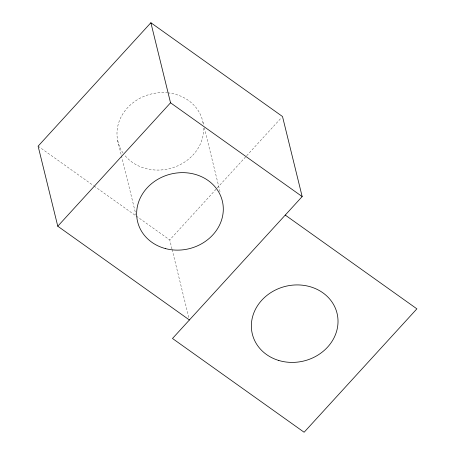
<?xml version="1.0" encoding="UTF-8"?>
<svg xmlns="http://www.w3.org/2000/svg" width="455" height="455" viewBox="0 0 455 455"><rect width="100%" height="100%" fill="white"/><g stroke="black" fill="none" stroke-linecap="round" stroke-linejoin="round"><path stroke-width="0.34" stroke-dasharray="2.27 1.71" d="M171.944 248.896L169.743 239.921L246.195 156.253M246.673 155.729L281.554 117.561M38.112 146.157L93.537 185.64M94.111 186.049L135.681 215.659M136.255 216.068L169.743 239.921M202.936 122.156L203.448 124.226M204.295 127.679L220.226 192.55M172.115 249.585L189.07 318.597M117.68 140.515L121.24 155.007M121.411 155.695L135.988 215.044M167.77 92.843A43.612 38.436 -13.8 0 1 203.374 124.778M203.63 128.088A43.612 38.436 -13.8 0 1 173.628 167.446A43.612 38.436 -13.8 0 1 124.539 155.041M123.021 152.999A43.612 38.436 -13.8 0 1 124.482 111.458A43.612 38.436 -13.8 0 1 167.144 92.78"/><path stroke-width="0.68" d="M285.257 215.079L416.888 308.843L304.122 432.25L172.49 338.486L302.171 196.566L282.51 116.514L150.878 22.75L38.112 146.157L57.774 226.215L189.405 319.973M57.774 226.215L170.54 102.802L150.878 22.75M170.54 102.802L302.171 196.566M165.398 248.578A43.612 38.436 -13.8 0 0 222.603 202.213A43.612 38.436 -13.8 0 0 151.919 183.376A43.612 38.436 -13.8 0 0 165.398 248.578M278.813 360.485A43.612 38.436 -13.8 0 0 337.547 315.696A43.612 38.436 -13.8 0 0 267.711 294.806A43.612 38.436 -13.8 0 0 278.813 360.485"/></g></svg>
